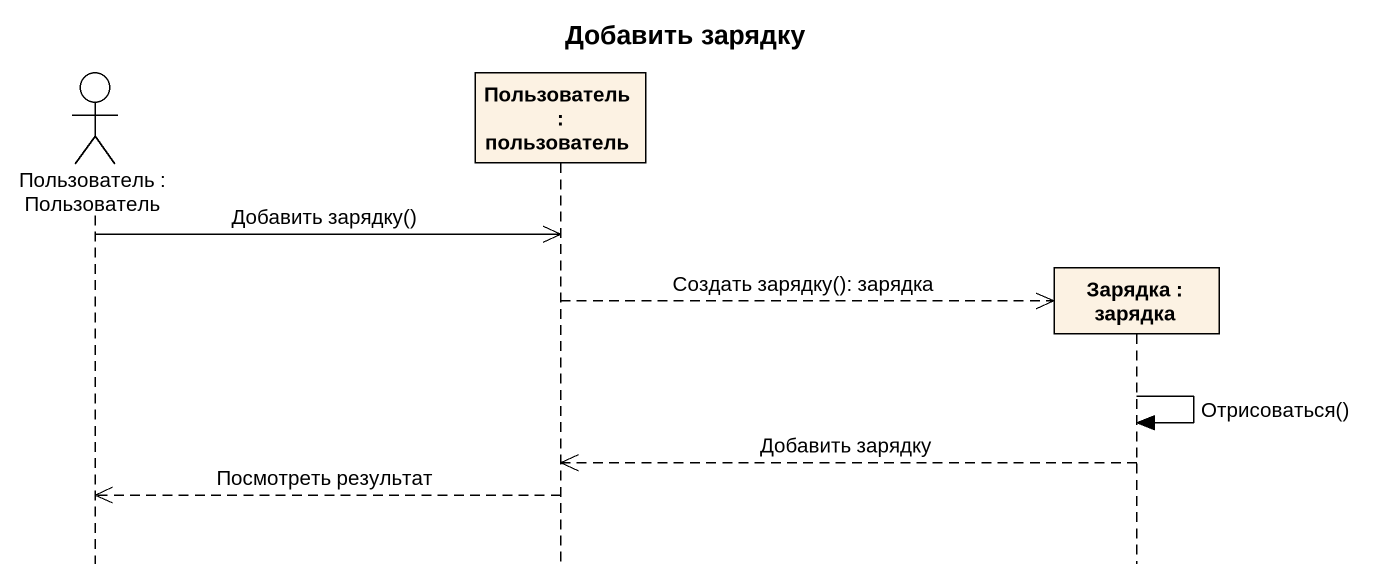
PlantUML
@startuml
title Добавить зарядку
hide footbox
actor "Пользователь : Пользователь" as Пользователь
participant "Пользователь : пользователь" as Пользователь_2
participant "Зарядка : зарядка" as Зарядка

Пользователь ->> Пользователь_2 : Добавить зарядку()
Пользователь_2 -->> Зарядка ** : Создать зарядку(): зарядка
Зарядка -> Зарядка : Отрисоваться()
Зарядка -->> Пользователь_2 : Добавить зарядку
Пользователь_2 -->> Пользователь : Посмотреть результат
@enduml
